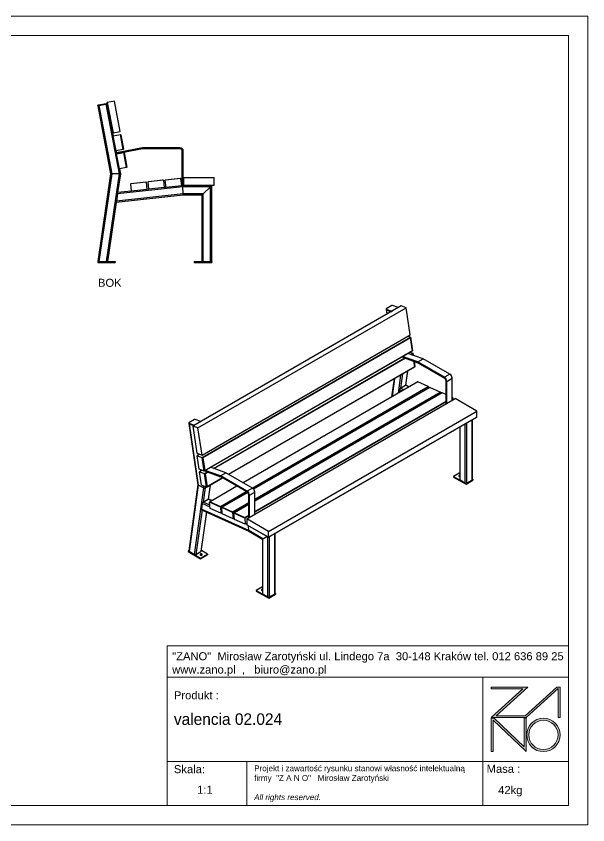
# Model space of a CAD drawing. Header units: millimetres. Extents: x 1691 to 7631, y -3615 to 585.
# Drawn here: x 4661 to 7631, y -3615 to 585 of the extents above; entities that cross this region are included whole.
import ezdxf

# ---------------------------------------------------------------- set-up
doc = ezdxf.new("R2010")
doc.units = ezdxf.units.MM
doc.layers.add('tabelka', color=155, linetype='Continuous')
doc.layers.add('WYMIAR', color=96, linetype='Continuous')

# ---------------------------------------------------------------- blocks, each defined once
blk = doc.blocks.new('zano')
at = {"layer": 'Defpoints', "lineweight": 5}
for points in [[(6270.2, 3716.2), (6270.2, 3707.4), (6434.8, 3707.4), (6270.2, 3558.4), (6452.4, 3558.4), (6617.9, 3708.2), (6617.9, 3558.4), (6628.6, 3558.4), (6628.6, 3716.2), (6610.7, 3716.2), (6446.1, 3567.2), (6295.4, 3567.2), (6459.9, 3716.2), (6270.2, 3716.2), (6270.2, 3707.4)], [(6270.2, 3554.4), (6286.2, 3554.4), (6441.7, 3405.6), (6441.7, 3554.4), (6452.4, 3554.4), (6452.4, 3380.5), (6281, 3544.6), (6281, 3380.5), (6270.2, 3380.5)]]:
    blk.add_hatch(color=251, dxfattribs=at).paths.add_polyline_path(points)
h = blk.add_hatch(color=251, dxfattribs=at)
h.paths.add_polyline_path([(6454.7, 3467.4, 1), (6628.6, 3467.4, 1)])
h.paths.add_polyline_path([(6617.9, 3467.4, -1), (6465.4, 3467.4, -1)], flags=16)
at = {"layer": 'Defpoints', "color": 251, "lineweight": 5}
blk.add_lwpolyline([(6434.8, 3707.4), (6270.2, 3558.4), (6452.4, 3558.4), (6617.9, 3708.2), (6617.9, 3558.4), (6628.6, 3558.4), (6628.6, 3716.2), (6610.7, 3716.2), (6446.1, 3567.2), (6295.4, 3567.2), (6459.9, 3716.2), (6270.2, 3716.2), (6270.2, 3707.4), (6432.1, 3707.4)], dxfattribs=at)
for points in [[(6270.2, 3716.2), (6270.2, 3707.4), (6434.8, 3707.4), (6270.2, 3558.4), (6452.4, 3558.4), (6617.9, 3708.2), (6617.9, 3558.4), (6628.6, 3558.4), (6628.6, 3716.2), (6610.7, 3716.2), (6446.1, 3567.2), (6295.4, 3567.2), (6459.9, 3716.2), (6270.2, 3716.2), (6270.2, 3707.4)], [(6270.2, 3554.4), (6286.2, 3554.4), (6441.7, 3405.6), (6441.7, 3554.4), (6452.4, 3554.4), (6452.4, 3380.5), (6281, 3544.6), (6281, 3380.5), (6270.2, 3380.5)]]:
    blk.add_lwpolyline(points, close=True, dxfattribs=at)
for radius in [87, 76.3]:
    blk.add_circle((6541.7, 3467.4), radius, dxfattribs=at)
blk = doc.blocks.new('TABELA')
at = {"layer": 'tabelka', "lineweight": 5}
for p, q in [((4587.4, 3929.4), (6672.4, 3929.4)), ((4587.4, 3767.6), (4587.4, 3929.4)), ((4587.4, 3929.4), (6672.4, 3929.4)), ((6226.5, 3767.6), (6226.5, 3329)), ((4587.4, 3329), (6672.4, 3329)), ((5001.6, 3329), (5001.6, 3100.4)), ((6226.5, 3329), (6226.5, 3100.4))]:
    blk.add_line(p, q, dxfattribs=at)
blk.add_lwpolyline([(4587.4, 3767.6), (6672.4, 3767.6), (6672.4, 3100.4), (4587.4, 3100.4)], close=True, dxfattribs=at)
blk.add_blockref('zano', (0, 0))
at = {"layer": 'tabelka', "lineweight": 5, "attachment_point": 1}
for s, insert, char_height, width in [('{\\fArial|b0|i0|c238|p34;"ZANO"  Mirosław Zarotyński ul. Lindego 7a  30-148 Kraków tel. 012 636 89 25\\Pwww.zano.pl  ,   biuro@zano.pl}', (4613, 3896.9), 41.595, 2040.38), ('{\\fArial|b0|i0|c238|p34;Produkt : }', (4622, 3694.1), 41.595, 265.273), ('{\\fCentury Gothic|b0|i0|c238|p34;valencia 02.024}', (4622, 3579.5), 60, 713.135), ('{\\fArial|b0|i0|c238|p34;Skala: }', (4622, 3310.3), 41.595, 191.675), ('{\\fArial|b0|i0|c238|p34;Masa :}', (6246.7, 3312.2), 41.595, 200.457), ('{\\fArial|b0|i0|c238|p34;1:1}', (4742.5, 3203.5), 41.595, 42.482), ('{\\fArial|b0|i0|c238|p34;42kg}', (6306.7, 3201.8), 41.595, 42.482)]:
    blk.add_mtext(s, dxfattribs=dict(at, insert=insert, char_height=char_height, width=width))
at = {"layer": 'tabelka', "color": 1, "lineweight": 5, "insert": (5038.9, 3308.9), "char_height": 30, "width": 1186.12, "attachment_point": 1}
blk.add_mtext('{\\fArial|b0|i0|c0|p34;Projekt i zawartość rysunku stanowi własność intelektualną firmy \\fArial|b0|i0|c238|p34; "Z A N O"   Mirosław Zarotyński\\fArial|b0|i1|c238|p34;\\P\\PAll rights reserved.}', dxfattribs=at)
blk = doc.blocks.new('izometria')
for p, q in [((-1871.9, 2609), (-2953.7, 1984.4)), ((-1920.3, 2610.4), (-1949.1, 2593.8)), ((-1916.1, 2610.9), (-1920.3, 2610.4)), ((-1887.7, 2600.7), (-1916.1, 2610.9)), ((-1845.5, 2599.5), (-1871.9, 2609)), ((-2927.3, 1975), (-1845.5, 2599.5)), ((-1950.4, 2589.7), (-1946.8, 2565.7)), ((-1949.1, 2593.8), (-1949.1, 2591.8)), ((-1949.1, 2591.8), (-1920.8, 2581.6)), ((-1949.1, 2591.8), (-1948.8, 2589.2)), ((-1948.8, 2589.2), (-1922.5, 2579.8)), ((-1948.6, 2588), (-1923.6, 2579.1)), ((-1948.6, 2588), (-1945.4, 2566.5)), ((-1920.8, 2581.6), (-1918.8, 2581.9)), ((-1920.8, 2581.6), (-1920.7, 2580.8)), ((-1887.7, 2599.8), (-1887.7, 2600.7)), ((-1887.7, 2600.7), (-1887.6, 2599.9)), ((-1824.4, 2459), (-1845.5, 2599.5)), ((-2906.2, 1834.4), (-1824.4, 2459)), ((-2905.6, 1821.8), (-1823.8, 2446.3)), ((-1823.5, 2443.3), (-2902.6, 1820.3)), ((-1837.7, 2451.3), (-1823.8, 2446.3)), ((-1823.5, 2443.3), (-1823.8, 2446.3)), ((-1823.8, 2446.3), (-1813.2, 2376.1)), ((-1813.5, 2376.5), (-1823.5, 2443.3)), ((-1813.2, 2376.1), (-2895.1, 1751.5)), ((-2892.5, 1753.6), (-1813.5, 2376.5)), ((-1757.6, 2334.3), (-1836.6, 2362.6)), ((-1757.3, 2334.3), (-1836.5, 2362.6)), ((-1826.5, 2368.4), (-1811.2, 2362.9)), ((-1821.2, 2357.1), (-1811.2, 2362.9)), ((-1811, 2359.8), (-1817.7, 2355.9)), ((-1813.5, 2376.5), (-1813.2, 2376.1)), ((-1811, 2359.8), (-1811.2, 2362.9)), ((-1811.2, 2362.9), (-1809.8, 2353.1)), ((-1810, 2353.1), (-1811, 2359.8)), ((-2846.5, 1765.3), (-1853.4, 2338.5)), ((-1850, 2337.3), (-2843, 1764)), ((-1868.7, 2344), (-1785.1, 2314)), ((-1785.2, 2314.3), (-1868.5, 2344.1)), ((-1785.5, 2317.7), (-1865, 2346.2)), ((-1785.1, 2318.3), (-1864.2, 2346.6)), ((-1801, 2293.1), (-1805.2, 2321.3)), ((-1805, 2321.2), (-1800.7, 2292.6)), ((-1647.4, 2238), (-1785.5, 2317.7)), ((-1785.2, 2314.3), (-1785.5, 2317.7)), ((-1647.4, 2234.8), (-1785.2, 2314.3)), ((-1785.1, 2318.3), (-1757.6, 2334.3)), ((-1647.1, 2238.7), (-1785.1, 2318.3)), ((-1785.1, 2314.1), (-1647.3, 2234.5)), ((-1619.5, 2254.6), (-1757.6, 2334.3)), ((-1619.3, 2254.6), (-1757.3, 2334.3)), ((-2768.7, 1734.4), (-1801, 2293.1)), ((-1800.7, 2292.6), (-2768.2, 1734.1)), ((-1838.8, 2270.5), (-1865.1, 2255.4)), ((-1838.8, 2270.5), (-1849, 2196.6)), ((-1847.4, 2197.3), (-1837.1, 2271.6)), ((-1838.8, 2270.6), (-1838.8, 2270.5)), ((-1801, 2293.1), (-1800.7, 2292.6)), ((-1908.7, 2230.3), (-1921.7, 2136.2)), ((-1906.2, 2231.7), (-1919.2, 2137.7)), ((-1875, 2249.7), (-1888, 2155.7)), ((-1865.1, 2255.4), (-1875.3, 2181.5)), ((-1865.1, 2255.4), (-1865.1, 2255.4)), ((-1647.4, 2238), (-1647.4, 2234.8)), ((-1646.9, 2237.7), (-1647.4, 2238)), ((-1647.2, 2234.6), (-1647.4, 2234.8)), ((-1647.3, 2234.5), (-1647.1, 2234.4)), ((-1619.5, 2254.6), (-1647.1, 2238.7)), ((-1634.7, 2217.2), (-1607.1, 2233.1)), ((-1617.8, 2253.6), (-1619.3, 2254.6)), ((-1607.1, 2119.2), (-1607.1, 2233.1)), ((-1607, 2119.3), (-1607, 2233.3)), ((-1785.5, 2214.8), (-2693.3, 1690.8)), ((-2645.5, 1663.3), (-1732.1, 2190.6)), ((-1729.1, 2189.1), (-2644.5, 1660.6)), ((-1722.2, 2186.1), (-2638.5, 1657.2)), ((-1875.3, 2181.5), (-1849, 2196.6)), ((-1831.1, 2188.5), (-1849, 2196.6)), ((-1829.4, 2189.5), (-1846.2, 2197.1)), ((-1732.1, 2190.6), (-1785.5, 2214.8)), ((-1732.1, 2190.6), (-1729.1, 2189.1)), ((-1729.1, 2189.1), (-1728.5, 2182.5)), ((-1668.8, 2161.9), (-1722.2, 2186.1)), ((-1638.4, 2219.2), (-1638.4, 2219.1)), ((-1638.4, 2219.1), (-1638.4, 2101.2)), ((-1638.3, 2218.8), (-1638.3, 2219.1)), ((-1638.3, 2218.8), (-1635.4, 2217.2)), ((-1638.3, 2101.3), (-1638.3, 2218.8)), ((-1635.4, 2217.2), (-1635.4, 2217.5)), ((-1635.4, 2102.9), (-1635.4, 2217.2)), ((-1634.7, 2103.3), (-1634.7, 2217.2)), ((-2632.3, 1605.7), (-1668.8, 2161.9)), ((-1665.8, 2160.4), (-2632.3, 1602.4)), ((-1658.9, 2157.4), (-2632.3, 1595.5)), ((-1880.5, 2173.9), (-1882.6, 2158.8)), ((-1867, 2167.8), (-1880.5, 2173.9)), ((-1857.4, 2173.3), (-1875.3, 2181.5)), ((-1668.8, 2161.9), (-1665.8, 2160.4)), ((-1665.8, 2160.4), (-1665.2, 2153.8)), ((-1638.4, 2148.1), (-1658.9, 2157.4)), ((-2673.8, 1503.5), (-1591.9, 2128)), ((-2632.3, 1540.5), (-1638.4, 2114.2)), ((-1638.4, 2111), (-2632.3, 1537.2)), ((-1605.5, 2133.2), (-1607, 2133.9)), ((-1607, 2132.4), (-1605.5, 2133.2)), ((-1602.5, 2131.7), (-1607, 2129.1)), ((-1605.5, 2133.2), (-1602.5, 2131.7)), ((-1602.5, 2131.7), (-1601.7, 2122.4)), ((-1478.8, 2062.7), (-1591.9, 2128)), ((-2560.7, 1438.2), (-1478.8, 2062.7)), ((-1478.8, 2031.7), (-1478.8, 2062.7)), ((-2945.6, 2018.5), (-2974.4, 2001.9)), ((-2941.4, 2019), (-2945.6, 2018.5)), ((-2913, 2008.8), (-2941.4, 2019)), ((-2560.7, 1407.1), (-1478.8, 2031.7)), ((-1481.6, 2030.1), (-2560.7, 1407.1)), ((-1503.5, 1704.3), (-1503.5, 2017.4)), ((-1501.6, 1706.9), (-1501.6, 2018.5)), ((-1478.8, 2031.7), (-1481.6, 2030.1)), ((-2975.7, 1997.8), (-2928.1, 1680.4)), ((-2974.4, 2001.9), (-2974.5, 1999.9)), ((-2974.5, 1999.9), (-2946.1, 1989.7)), ((-2974.5, 1999.9), (-2974.1, 1997.3)), ((-2974.1, 1997.3), (-2947.8, 1987.9)), ((-2973.9, 1996.2), (-2926.2, 1678.2)), ((-2973.9, 1996.2), (-2948.9, 1987.2)), ((-2927.3, 1975), (-2953.7, 1984.4)), ((-2953.7, 1984.4), (-2932.6, 1843.9)), ((-2946.1, 1989.7), (-2944.2, 1990)), ((-2946.1, 1989.7), (-2946, 1988.9)), ((-2906.2, 1834.4), (-2927.3, 1975)), ((-2913, 2007.9), (-2913, 2008.8)), ((-2913, 2008.8), (-2912.9, 2008)), ((-1567, 1980.8), (-1567, 1706.9)), ((-1565.1, 1704.3), (-1565.1, 1981.8)), ((-1538.8, 1689.1), (-1538.8, 1997)), ((-1529.8, 1689.1), (-1529.8, 2002.3)), ((-2932.6, 1843.9), (-2906.2, 1834.4)), ((-2918.7, 1838.9), (-2932, 1831.2)), ((-2921.5, 1761), (-2932, 1831.2)), ((-2932, 1831.2), (-2905.6, 1821.8)), ((-2926.3, 1841.6), (-2925.3, 1835.1)), ((-2895.1, 1751.5), (-2905.6, 1821.8)), ((-2905.6, 1821.8), (-2902.6, 1820.3)), ((-2902.6, 1820.3), (-2892.5, 1753.6)), ((-2782.9, 1742.4), (-2861.9, 1770.7)), ((-2782.6, 1742.4), (-2861.8, 1770.7)), ((-2895.1, 1751.5), (-2921.5, 1761)), ((-2906.2, 1755.5), (-2919.5, 1747.8)), ((-2908.9, 1677.5), (-2919.5, 1747.8)), ((-2919.5, 1747.8), (-2893.1, 1738.3)), ((-2913.7, 1758.2), (-2912.8, 1751.7)), ((-2895.1, 1751.5), (-2892.5, 1753.6)), ((-2894, 1752.1), (-2810.4, 1722.1)), ((-2810.5, 1722.4), (-2893.8, 1752.2)), ((-2893.1, 1738.3), (-2878.7, 1746.6)), ((-2893.1, 1738.3), (-2890, 1736.9)), ((-2882.6, 1668.1), (-2893.1, 1738.3)), ((-2810.8, 1725.8), (-2890.3, 1754.3)), ((-2875.3, 1745.4), (-2890, 1736.9)), ((-2890, 1736.9), (-2880, 1670.1)), ((-2810.5, 1726.5), (-2889.5, 1754.7)), ((-2672.8, 1646.1), (-2810.8, 1725.8)), ((-2810.5, 1722.4), (-2810.8, 1725.8)), ((-2810.5, 1726.5), (-2782.9, 1742.4)), ((-2672.4, 1646.8), (-2810.5, 1726.5)), ((-2672.8, 1642.9), (-2810.5, 1722.4)), ((-2810.4, 1722.2), (-2672.6, 1642.6)), ((-2644.8, 1662.7), (-2782.9, 1742.4)), ((-2644.6, 1662.7), (-2782.6, 1742.4)), ((-1567, 1741.9), (-1599, 1723.4)), ((-1599, 1723.4), (-1534.7, 1686.3)), ((-1599, 1723.4), (-1599, 1720.2)), ((-2928.1, 1680.7), (-2975.7, 1336.7)), ((-2799.6, 1715.9), (-2882.6, 1668.1)), ((-2880, 1670.1), (-2800.1, 1716.2)), ((-1599, 1720.2), (-1534.7, 1683)), ((-1538.8, 1689.1), (-1565.1, 1704.3)), ((-1534.7, 1686.3), (-1498.6, 1707.1)), ((-1534.7, 1683), (-1498.6, 1703.8)), ((-1534.7, 1686.3), (-1534.7, 1683)), ((-1503.5, 1704.3), (-1529.8, 1689.1)), ((-1498.6, 1707.1), (-1501.6, 1708.8)), ((-1498.6, 1707.1), (-1498.6, 1703.8)), ((-2926.2, 1678.2), (-2973.8, 1333.7)), ((-2899.5, 1663.4), (-2947.2, 1318.4)), ((-2899.5, 1663.4), (-2926.2, 1678.2)), ((-2882.6, 1668.1), (-2908.9, 1677.5)), ((-2901.2, 1674.7), (-2899.5, 1663.4)), ((-2890.4, 1663.5), (-2900.6, 1589.6)), ((-2891.6, 1671.3), (-2890.4, 1663.5)), ((-2864.1, 1678.6), (-2890.4, 1663.5)), ((-2882.6, 1668.1), (-2880, 1670.1)), ((-2864.1, 1678.6), (-2874.3, 1604.7)), ((-2872.7, 1605.4), (-2862.4, 1679.7)), ((-2724.7, 1672.7), (-2864.5, 1591.9)), ((-2864.1, 1678.7), (-2864.1, 1678.6)), ((-2811.1, 1567.7), (-2677, 1645.1)), ((-2674.1, 1643.5), (-2811, 1564.5)), ((-2668.9, 1639.6), (-2801.3, 1563.2)), ((-2672.8, 1646.1), (-2672.8, 1642.9)), ((-2672.2, 1645.8), (-2672.8, 1646.1)), ((-2672.5, 1642.7), (-2672.8, 1642.9)), ((-2672.6, 1642.6), (-2672.4, 1642.5)), ((-2644.8, 1662.7), (-2672.4, 1646.8)), ((-2660, 1625.3), (-2632.4, 1641.2)), ((-2643.1, 1661.8), (-2644.6, 1662.7)), ((-2632.4, 1527.4), (-2632.4, 1641.2)), ((-2632.3, 1527.4), (-2632.3, 1641.4)), ((-2900.6, 1589.6), (-2874.3, 1604.7)), ((-2856.4, 1596.6), (-2874.3, 1604.7)), ((-2854.7, 1597.6), (-2871.5, 1605.2)), ((-2663.7, 1627.3), (-2663.7, 1627.2)), ((-2663.7, 1627.2), (-2663.7, 1509.3)), ((-2663.6, 1627), (-2663.6, 1627.2)), ((-2663.6, 1627), (-2660.7, 1625.3)), ((-2663.6, 1509.4), (-2663.6, 1627)), ((-2660.7, 1625.3), (-2660.7, 1625.7)), ((-2660.7, 1511), (-2660.7, 1625.3)), ((-2660, 1511.4), (-2660, 1625.3)), ((-2905.8, 1582), (-2909.8, 1553.3)), ((-2864.9, 1563.4), (-2905.8, 1582)), ((-2865.8, 1573.8), (-2900.6, 1589.6)), ((-2867.2, 1590), (-2864.5, 1591.9)), ((-2811, 1564.5), (-2867.2, 1590)), ((-2864.3, 1557.5), (-2867.2, 1590)), ((-2864.5, 1591.9), (-2811.1, 1567.7)), ((-2808.1, 1532), (-2864.3, 1557.5)), ((-2811, 1564.5), (-2811.1, 1567.7)), ((-2811, 1564.5), (-2808.1, 1532)), ((-2803.9, 1561.3), (-2801.3, 1563.2)), ((-2747.7, 1535.8), (-2803.9, 1561.3)), ((-2801.1, 1528.8), (-2803.9, 1561.3)), ((-2801.3, 1563.2), (-2747.8, 1539)), ((-2747.8, 1539), (-2663.7, 1587.6)), ((-2663.7, 1584.3), (-2747.7, 1535.8)), ((-2663.7, 1577.4), (-2738, 1534.5)), ((-2906.2, 1549.3), (-2938.1, 1318.3)), ((-2883.4, 1538.9), (-2911.8, 1333.5)), ((-2910, 1335.8), (-2882, 1538.3)), ((-2664, 1441.8), (-2909.8, 1553.3)), ((-2908.8, 1550.4), (-2662.4, 1438.7)), ((-2801.7, 1535.7), (-2808.1, 1532)), ((-2801.6, 1534.7), (-2802.6, 1535.2)), ((-2744.8, 1503.3), (-2801.1, 1528.8)), ((-2747.7, 1535.8), (-2747.8, 1539)), ((-2747.7, 1535.8), (-2744.8, 1503.3)), ((-2740.7, 1532.6), (-2738, 1534.5)), ((-2684.4, 1507.1), (-2740.7, 1532.6)), ((-2737.8, 1500.1), (-2740.7, 1532.6)), ((-2738, 1534.5), (-2684.6, 1510.3)), ((-2684.6, 1510.3), (-2663.7, 1522.3)), ((-2663.7, 1519.1), (-2684.4, 1507.1)), ((-2738.4, 1507), (-2744.8, 1503.3)), ((-2738.3, 1506), (-2739.3, 1506.5)), ((-2681.5, 1474.6), (-2737.8, 1500.1)), ((-2684.4, 1507.1), (-2684.6, 1510.3)), ((-2684.4, 1507.1), (-2681.5, 1474.6)), ((-2673.8, 1479.1), (-2681.5, 1474.6)), ((-2673.8, 1476.8), (-2676, 1477.8)), ((-2560.7, 1438.2), (-2673.8, 1503.5)), ((-2673.8, 1503.5), (-2673.8, 1472.4)), ((-2673.8, 1472.4), (-2560.7, 1407.1)), ((-2671, 1470.8), (-2673.8, 1472.4)), ((-2560.7, 1407.1), (-2671, 1470.8)), ((-2664, 1441.8), (-2665.2, 1467.5)), ((-2590.4, 1399.3), (-2664, 1441.8)), ((-2662.5, 1438.8), (-2592.3, 1398.2)), ((-2560.7, 1407.1), (-2560.7, 1438.2)), ((-2592.3, 1398.2), (-2592.3, 1115)), ((-2590.4, 1399.3), (-2568.8, 1411.8)), ((-2590.4, 1112.4), (-2590.4, 1399.3)), ((-2564.1, 1097.2), (-2564.1, 1409.1)), ((-2560.7, 1407.1), (-2560.7, 1407.1)), ((-2555.1, 1097.2), (-2555.1, 1410.4)), ((-2528.8, 1112.4), (-2528.8, 1425.5)), ((-2526.9, 1115), (-2526.9, 1426.6)), ((-2975.5, 1338), (-2978.7, 1336.1)), ((-2978.7, 1336.1), (-2978.7, 1332.9)), ((-2978.7, 1336.1), (-2914.4, 1299)), ((-2978.7, 1332.9), (-2914.4, 1295.7)), ((-2947.2, 1318.4), (-2973.8, 1333.7)), ((-2938.1, 1318.3), (-2911.8, 1333.5)), ((-2914.4, 1299), (-2878.3, 1319.8)), ((-2914.4, 1295.7), (-2878.3, 1316.5)), ((-2878.3, 1319.8), (-2909.7, 1337.9)), ((-2878.3, 1319.8), (-2878.3, 1316.5)), ((-2914.4, 1299), (-2914.4, 1295.7)), ((-2592.3, 1150), (-2624.3, 1131.5)), ((-2624.3, 1131.5), (-2624.3, 1128.3)), ((-2624.3, 1131.5), (-2560, 1094.4)), ((-2624.3, 1128.3), (-2560, 1091.1)), ((-2564.1, 1097.2), (-2590.4, 1112.4)), ((-2560, 1094.4), (-2523.9, 1115.2)), ((-2560, 1091.1), (-2523.9, 1111.9)), ((-2560, 1094.4), (-2560, 1091.1)), ((-2528.8, 1112.4), (-2555.1, 1097.2)), ((-2523.9, 1115.2), (-2526.9, 1116.9)), ((-2523.9, 1115.2), (-2523.9, 1111.9))]:
    blk.add_line(p, q)
at = {"flags": 128}
for points in [[(-1949.1, 2591.9), (-1949.4, 2591.7), (-1949.9, 2591.1), (-1950.3, 2590.5), (-1950.5, 2589.9), (-1950.3, 2589.4), (-1950, 2588.9), (-1949.4, 2588.4), (-1948.6, 2588)], [(-1647.4, 2234.8), (-1647.4, 2234.7), (-1647.4, 2234.6), (-1647.4, 2234.6), (-1647.3, 2234.5), (-1647.3, 2234.5)], [(-1619.5, 2254.6), (-1619.4, 2254.6), (-1619.4, 2254.6), (-1619.3, 2254.6), (-1619.3, 2254.6), (-1619.3, 2254.6)], [(-2974.5, 2000), (-2974.7, 1999.8), (-2975.3, 1999.2), (-2975.6, 1998.6), (-2975.8, 1998), (-2975.6, 1997.5), (-2975.3, 1997), (-2974.7, 1996.5), (-2973.9, 1996.2)], [(-1567, 1728.9), (-1568.3, 1728.7), (-1569.6, 1728.4), (-1570.7, 1727.9), (-1571.6, 1727.3), (-1572.2, 1726.5), (-1572.3, 1725.7), (-1572.2, 1724.9), (-1571.6, 1724.1), (-1570.7, 1723.4), (-1569.6, 1722.9), (-1568.3, 1722.6), (-1567, 1722.5)], [(-2914.4, 1315.3), (-2913.3, 1314.8), (-2911.9, 1314.5), (-2910.5, 1314.4), (-2909.1, 1314.5), (-2907.8, 1314.8), (-2906.6, 1315.3), (-2905.7, 1316), (-2905.2, 1316.7), (-2905, 1317.6), (-2905.2, 1318.4), (-2905.7, 1319.2), (-2906.6, 1319.8), (-2907.8, 1320.3), (-2909.1, 1320.6), (-2910.5, 1320.7), (-2911.9, 1320.6), (-2913.3, 1320.3), (-2914.4, 1319.8), (-2915.3, 1319.2), (-2915.8, 1318.4), (-2916, 1317.6), (-2915.8, 1316.7), (-2915.3, 1316), (-2914.4, 1315.3)], [(-2592.3, 1137), (-2593.6, 1136.9), (-2594.9, 1136.5), (-2596, 1136), (-2596.9, 1135.4), (-2597.5, 1134.6), (-2597.6, 1133.8), (-2597.5, 1133), (-2596.9, 1132.2), (-2596, 1131.5), (-2594.9, 1131), (-2593.6, 1130.7), (-2592.3, 1130.6)]]:
    blk.add_lwpolyline(points, dxfattribs=at)
for centre, radius, start, end in [((-1647.2, 2234.7), 0.236, 172.2226, 236.5675), ((-1646.7, 2238), 0.769, 122.6116, 177.3825), ((-1658.2, 2217.9), 20, 3.2806, 56.5163), ((-1661.5, 2216.1), 26.8, 2.4872, 57.5129), ((-1661.6, 2216), 26.2, 3.3245, 55.9328), ((-1633.9, 2232), 26.8, 2.4872, 57.5129), ((-1619.4, 2254.4), 0.251, 65.6719, 125.6459), ((-1633.7, 2232.2), 26.6, 20.8361, 52.6118), ((-1607.2, 2233.4), 0.251, 294.353, 354.3243), ((-1607.2, 2233.4), 0.252, 294.3686, 354.2867), ((-1638.2, 2219.1), 0.252, 185.7023, 245.5983), ((-1638.2, 2219.1), 0.237, 183.4615, 247.6023), ((-1635.1, 2217.9), 0.769, 242.6201, 297.3839), ((-1567.2, 1718.7), 6.9, 88.4191, 129.0692), ((-1563.8, 1707.2), 3.22, 185.694, 245.6247), ((-1534.3, 1697.8), 9.84, 242.61, 297.39), ((-1504.8, 1707.2), 3.22, 294.3733, 354.307), ((-2672, 1646.1), 0.768, 122.605, 177.3946), ((-2672.5, 1642.8), 0.248, 173.8604, 234.8891), ((-2672.5, 1642.8), 0.246, 173.6576, 235.0311), ((-2683.5, 1626), 20, 3.2806, 56.5163), ((-2686.8, 1624.2), 26.8, 2.4872, 57.5129), ((-2686.9, 1624.1), 26.2, 3.3245, 55.9328), ((-2659.2, 1640.1), 26.8, 2.4872, 57.5129), ((-2644.7, 1662.4), 0.299, 70.8405, 120.4584), ((-2644.7, 1662.5), 0.251, 65.6881, 125.6219), ((-2659, 1640.3), 26.6, 20.8361, 52.6118), ((-2632.6, 1641.5), 0.252, 294.3837, 354.2971), ((-2632.6, 1641.5), 0.252, 294.3836, 354.2851), ((-2663.5, 1627.2), 0.252, 185.7004, 245.623), ((-2663.5, 1627.2), 0.237, 183.492, 247.5952), ((-2660.4, 1626), 0.769, 242.6079, 297.3905), ((-2910.5, 1309.8), 7.76, 52.5548, 127.4452), ((-2592.5, 1126.8), 6.9, 88.419, 129.0694), ((-2589.1, 1115.3), 3.22, 185.6942, 245.6259), ((-2559.6, 1105.9), 9.84, 242.6096, 297.3905), ((-2530.1, 1115.3), 3.22, 294.3744, 354.3051)]:
    blk.add_arc(centre, radius, start, end)
for centre, major_axis, ratio, start_param, end_param in [((-1785.1, 2317.9), (0.211, 0.455), 0.628629, 0.728724, 2.29952), ((-1785.1, 2317.9), (0.211, 0.455), 0.628629, 0.728724, 2.29952), ((-1784.8, 2314.5), (0.211, 0.455), 0.628629, 2.29952, 3.084999), ((-1784.8, 2314.5), (0.211, 0.455), 0.628629, 2.29952, 3.198186), ((-1757.5, 2333.8), (0.211, 0.455), 0.628629, 6.226592, 7.011909), ((-1757.5, 2333.8), (0.211, 0.455), 0.628629, 0.056593, 0.728724), ((-1843.4, 2273.1), (6.44, 0.04), 0.565427, 5.50141, 5.666138), ((-1843.4, 2273.1), (6.44, 0.04), 0.565427, 5.50141, 5.666138), ((-1869.7, 2257.9), (6.44, 0.04), 0.565427, 5.336682, 5.50141), ((-1869.7, 2257.9), (6.44, 0.04), 0.565427, 5.336682, 5.50141), ((-1849.7, 2191.7), (3.78, 5.28), 0.488311, 0.096559, 0.822446), ((-1876, 2176.5), (3.78, 5.28), 0.488311, 0.822446, 2.393242), ((-2810.4, 1726), (0.211, 0.455), 0.628629, 0.728724, 2.29952), ((-2810.4, 1726), (0.211, 0.455), 0.628629, 0.728724, 2.29952), ((-2810.2, 1722.6), (0.211, 0.455), 0.628629, 2.29952, 3.084999), ((-2810.2, 1722.6), (0.211, 0.455), 0.628629, 2.29952, 3.198186), ((-2782.8, 1741.9), (0.211, 0.455), 0.628629, 6.226592, 7.011909), ((-2782.8, 1741.9), (0.211, 0.455), 0.628629, 0.056593, 0.728724), ((-2921.7, 1680.8), (6.44, 0.04), 0.565427, 3.222962, 3.930613), ((-2921.7, 1680.8), (6.44, 0.04), 0.565427, 3.222962, 3.930613), ((-2895, 1666), (6.44, 0.04), 0.565427, 3.930613, 5.50141), ((-2895, 1666), (6.44, 0.04), 0.565427, 3.930613, 5.50141), ((-2868.7, 1681.2), (6.44, 0.04), 0.565427, 5.50141, 5.666138), ((-2868.7, 1681.2), (6.44, 0.04), 0.565427, 5.50141, 5.666138), ((-2875, 1599.8), (3.78, 5.28), 0.488311, 0.096559, 0.822446), ((-2901.3, 1584.6), (3.78, 5.28), 0.488311, 0.822446, 2.393242), ((-2905.3, 1555.9), (3.78, 5.28), 0.488311, 2.393242, 3.238152), ((-2659.5, 1444.4), (2.93, 5.7), 0.607322, 2.326398, 3.111878), ((-2659.5, 1444.4), (2.93, 5.7), 0.607322, 2.326398, 3.111878), ((-2585.9, 1401.9), (6.4, 3.7), 0.00007, 2.356154, 3.141552), ((-2585.9, 1401.9), (6.4, 3.7), 0.00007, 2.356154, 3.141633), ((-2969.3, 1336.3), (6.43, -0.06), 0.57722, 3.067413, 3.937803), ((-2942.7, 1321), (6.43, -0.06), 0.57722, 3.937803, 5.508599), ((-2916.4, 1336.2), (6.43, -0.06), 0.57722, 5.508599, 6.209006)]:
    blk.add_ellipse(centre, major_axis=major_axis, ratio=ratio, start_param=start_param, end_param=end_param)
for points, knots in [([(-1607.5, 2237.7), (-1607.6, 2238), (-1607.8, 2239), (-1608.2, 2240.3), (-1608.6, 2241.3), (-1608.7, 2241.6)], [0, 0, 0, 0, 0.228929, 0.774884, 1, 1, 1, 1]), ([(-1607, 2233.3), (-1607, 2233.7), (-1607, 2234.7), (-1607.2, 2236.1), (-1607.4, 2237.3), (-1607.5, 2237.7)], [0, 0, 0, 0, 0.250035, 0.724444, 1, 1, 1, 1]), ([(-2632.8, 1645.8), (-2632.9, 1646.1), (-2633.1, 1647.1), (-2633.5, 1648.4), (-2633.9, 1649.4), (-2634, 1649.7)], [0, 0, 0, 0, 0.22893, 0.774884, 1, 1, 1, 1]), ([(-2632.3, 1641.4), (-2632.3, 1641.8), (-2632.3, 1642.8), (-2632.5, 1644.2), (-2632.7, 1645.4), (-2632.8, 1645.8)], [0, 0, 0, 0, 0.250035, 0.724444, 1, 1, 1, 1])]:
    blk.add_open_spline(points, degree=3, knots=knots)
blk = doc.blocks.new('bok')
for p, q in [((2834, 2068.8), (2901.3, 1714.2)), ((2835, 2072.1), (2837.9, 2072.6)), ((2835, 2072.1), (2835.6, 2069.1)), ((2837.9, 2072.6), (2878, 2080.2)), ((2837.9, 2072.6), (2838.5, 2069.7)), ((2840.3, 2070), (2876.8, 2077)), ((2840.3, 2070), (2907.8, 1714.3)), ((2876.8, 2077), (2945.5, 1715.1)), ((2878, 2080.2), (2881, 2080.8)), ((2878, 2080.2), (2878.6, 2077.3)), ((2881, 2080.8), (2881.5, 2077.9)), ((2882.3, 2082.6), (2883.9, 2085)), ((2911.4, 1929.4), (2882.3, 2082.6)), ((2921.2, 2092), (2883.9, 2085)), ((2883.9, 2085), (2913.7, 1927.8)), ((2951, 1934.8), (2921.2, 2092)), ((2913.7, 1927.8), (2951, 1934.8)), ((2911.4, 1929.4), (2913.7, 1927.8)), ((2911.4, 1929.4), (2914.5, 1912.7)), ((2914.5, 1912.7), (2951.9, 1919.7)), ((2929.5, 1834.1), (2914.5, 1912.7)), ((2966.8, 1841.1), (2951.9, 1919.7)), ((2951.9, 1919.7), (2954.2, 1918.1)), ((2954.2, 1918.1), (2968.4, 1843.5)), ((3066, 1849.8), (2931.3, 1824.2)), ((3066, 1849.3), (2931.4, 1823.7)), ((3261.2, 1849.8), (3066, 1849.8)), ((3261.2, 1849.3), (3066, 1849.3)), ((3066.4, 1845.3), (3066, 1849.3)), ((3261.2, 1849.3), (3261.2, 1849.8)), ((3261.2, 1849.3), (3261.2, 1845.3)), ((2966.8, 1841.1), (2929.5, 1834.1)), ((2929.5, 1834.1), (2931.3, 1824.2)), ((2932.2, 1819.8), (2931.4, 1823.7)), ((3066.4, 1845.3), (2932.2, 1819.8)), ((2932.3, 1819.3), (2969.6, 1826.4)), ((2947.2, 1740.7), (2932.3, 1819.3)), ((2966.8, 1841.1), (2968.4, 1843.5)), ((3066.5, 1844.8), (2969.6, 1826.4)), ((2984.5, 1747.8), (2969.6, 1826.4)), ((2969.6, 1826.4), (2971.9, 1824.8)), ((2971.9, 1824.8), (2986.1, 1750.1)), ((3261.2, 1845.3), (3066.4, 1845.3)), ((3261.2, 1844.8), (3066.5, 1844.8)), ((3261.2, 1844.8), (3261.2, 1845.3)), ((3273.7, 1653.8), (3273.7, 1832.3)), ((3273.7, 1832.3), (3274.2, 1832.3)), ((3274.2, 1653.8), (3274.2, 1832.3)), ((3274.2, 1832.3), (3278.2, 1832.3)), ((3278.2, 1653.8), (3278.2, 1832.3)), ((3278.2, 1832.3), (3278.7, 1832.3)), ((3278.7, 1653.8), (3278.7, 1832.3)), ((2984.5, 1747.8), (2947.2, 1740.7)), ((2947.2, 1740.7), (2952, 1715.2)), ((2984.5, 1747.8), (2986.1, 1750.1)), ((2901.3, 1714.2), (2834, 1258.8)), ((2907.8, 1714.3), (2840.5, 1258.8)), ((2945.5, 1715.1), (2878.1, 1258.8)), ((2945.5, 1715.1), (2907.8, 1714.3)), ((2952, 1715.2), (2937.6, 1617.5)), ((3175.2, 1681.2), (3095.7, 1672.7)), ((3097.5, 1674.9), (3173, 1683)), ((3175.2, 1681.2), (3173, 1683)), ((3175.2, 1681.2), (3179.3, 1643.4)), ((3264.7, 1690.8), (3185.2, 1682.3)), ((3185.2, 1682.3), (3187, 1684.5)), ((3189.2, 1644.5), (3185.2, 1682.3)), ((3187, 1684.5), (3262.5, 1692.6)), ((3264.7, 1690.8), (3262.5, 1692.6)), ((3264.7, 1690.8), (3268.8, 1653)), ((3279.7, 1693.8), (3279.7, 1655.8)), ((3439.7, 1693.8), (3279.7, 1693.8)), ((3439.7, 1655.8), (3439.7, 1693.8)), ((3276.6, 1647.4), (2936.6, 1611)), ((3085.8, 1671.6), (3006.2, 1663.1)), ((3006.2, 1663.1), (3008, 1665.3)), ((3010.3, 1625.3), (3006.2, 1663.1)), ((3008, 1665.3), (3083.6, 1673.4)), ((3085.8, 1671.6), (3083.6, 1673.4)), ((3085.8, 1671.6), (3089.8, 1633.8)), ((3095.7, 1672.7), (3097.5, 1674.9)), ((3099.7, 1634.9), (3095.7, 1672.7)), ((3179.3, 1643.4), (3099.7, 1634.9)), ((3189.2, 1644.5), (3179.3, 1643.4)), ((3268.8, 1653), (3189.2, 1644.5)), ((3276.2, 1653.8), (3268.8, 1653)), ((3274.2, 1653.8), (3273.7, 1653.8)), ((3278.2, 1653.8), (3274.2, 1653.8)), ((3419.8, 1647.4), (3276.6, 1647.4)), ((3278.5, 1610.2), (3276.6, 1647.4)), ((3278.7, 1653.8), (3278.2, 1653.8)), ((3281.7, 1653.8), (3278.7, 1653.8)), ((3279.7, 1655.8), (3439.7, 1655.8)), ((3281.7, 1653.8), (3279.7, 1655.8)), ((3437.7, 1653.8), (3281.7, 1653.8)), ((3382.6, 1610.2), (3419.8, 1647.4)), ((3419.8, 1258.8), (3419.8, 1647.4)), ((3426.2, 1258.8), (3426.2, 1653.8)), ((3437.7, 1653.8), (3439.7, 1655.8)), ((3278.9, 1603.8), (2930, 1566.4)), ((2936.6, 1611), (2931, 1573)), ((3278.5, 1610.2), (2931, 1573)), ((3010.3, 1625.3), (2937.6, 1617.5)), ((3089.8, 1633.8), (3010.3, 1625.3)), ((3099.7, 1634.9), (3089.8, 1633.8)), ((3382.6, 1610.2), (3278.5, 1610.2)), ((3376.2, 1603.8), (3278.9, 1603.8)), ((3376.2, 1258.8), (3376.2, 1603.8)), ((3382.6, 1258.8), (3382.6, 1610.2)), ((2930, 1566.4), (2884.5, 1258.8)), ((2834, 1258.8), (2834, 1254.8)), ((2834, 1258.8), (2925, 1258.8)), ((2834, 1254.8), (2925, 1254.8)), ((2925, 1258.8), (2925, 1254.8)), ((3335.2, 1258.8), (3426.2, 1258.8)), ((3335.2, 1258.8), (3335.2, 1254.8)), ((3335.2, 1254.8), (3426.2, 1254.8)), ((3426.2, 1258.8), (3426.2, 1254.8))]:
    blk.add_line(p, q)
at = {"flags": 128}
for points in [[(2834, 2068.8), (2834.1, 2068.8), (2834.5, 2068.9), (2835, 2069), (2835.8, 2069.2), (2836.8, 2069.4), (2837.9, 2069.6), (2839.1, 2069.8), (2840.3, 2070)], [(2876.8, 2077), (2878.1, 2077.2), (2879.2, 2077.4), (2880.3, 2077.6), (2881.3, 2077.8), (2882.1, 2077.9), (2882.6, 2078.1), (2883, 2078.1), (2883.1, 2078.1)], [(3066, 1849.3), (3066, 1849.4), (3066, 1849.5), (3066, 1849.6), (3066, 1849.7), (3066, 1849.7), (3066, 1849.8), (3066, 1849.8), (3066, 1849.8)], [(3066, 1849.8), (3066, 1849.8), (3066, 1849.8), (3066, 1849.7), (3066, 1849.7), (3066, 1849.6), (3066, 1849.5), (3066, 1849.5), (3066, 1849.4), (3066, 1849.3)], [(2931.4, 1823.7), (2931.4, 1823.8), (2931.4, 1823.9), (2931.4, 1824), (2931.4, 1824.1), (2931.3, 1824.1), (2931.3, 1824.2), (2931.3, 1824.2), (2931.3, 1824.2)], [(2932.3, 1819.3), (2932.3, 1819.3), (2932.3, 1819.4), (2932.2, 1819.4), (2932.2, 1819.5), (2932.2, 1819.5), (2932.2, 1819.6), (2932.2, 1819.7), (2932.2, 1819.8)], [(3066.5, 1844.8), (3066.5, 1844.8), (3066.4, 1844.8), (3066.4, 1844.9), (3066.4, 1844.9), (3066.4, 1845), (3066.4, 1845), (3066.4, 1845.1), (3066.4, 1845.2), (3066.4, 1845.3)], [(3066.4, 1845.3), (3066.4, 1845.2), (3066.4, 1845.1), (3066.4, 1845), (3066.4, 1845), (3066.4, 1844.9), (3066.4, 1844.9), (3066.4, 1844.8), (3066.5, 1844.8), (3066.5, 1844.8)], [(2907.8, 1714.3), (2906.6, 1714.3), (2905.3, 1714.3), (2904.2, 1714.3), (2903.2, 1714.2), (2902.4, 1714.2), (2901.8, 1714.2), (2901.5, 1714.2), (2901.3, 1714.2)], [(2901.3, 1714.2), (2901.5, 1714.2), (2901.8, 1714.2), (2902.4, 1714.2), (2903.2, 1714.2), (2904.2, 1714.3), (2905.3, 1714.3), (2906.6, 1714.3), (2907.8, 1714.3)], [(2952, 1715.2), (2951.9, 1715.2), (2951.6, 1715.2), (2951.2, 1715.2), (2950.5, 1715.2), (2949.7, 1715.2), (2948.8, 1715.2), (2947.8, 1715.1), (2946.7, 1715.1), (2945.5, 1715.1)], [(2945.5, 1715.1), (2946.7, 1715.1), (2947.8, 1715.1), (2948.8, 1715.2), (2949.7, 1715.2), (2950.5, 1715.2), (2951.2, 1715.2), (2951.6, 1715.2), (2951.9, 1715.2), (2952, 1715.2)], [(3276.6, 1647.4), (3276.5, 1648.7), (3276.4, 1649.9), (3276.4, 1651), (3276.3, 1651.9), (3276.3, 1652.7), (3276.2, 1653.3), (3276.2, 1653.7), (3276.2, 1653.8)], [(3276.2, 1653.8), (3276.2, 1653.7), (3276.2, 1653.4), (3276.3, 1653), (3276.3, 1652.3), (3276.3, 1651.5), (3276.4, 1650.6), (3276.4, 1649.6), (3276.5, 1648.5), (3276.6, 1647.4)], [(3419.8, 1647.4), (3421.1, 1648.7), (3422.3, 1649.9), (3423.4, 1651), (3424.3, 1651.9), (3425.1, 1652.7), (3425.7, 1653.3), (3426.1, 1653.7), (3426.2, 1653.8)], [(3426.2, 1653.8), (3426.1, 1653.7), (3425.8, 1653.4), (3425.4, 1653), (3424.7, 1652.3), (3423.9, 1651.5), (3423, 1650.6), (3422, 1649.6), (3420.9, 1648.5), (3419.8, 1647.4)], [(2936.6, 1611), (2936.8, 1612.1), (2936.9, 1613.2), (2937.1, 1614.2), (2937.2, 1615.2), (2937.3, 1616), (2937.4, 1616.6), (2937.5, 1617.1), (2937.6, 1617.4), (2937.6, 1617.5)], [(3278.9, 1603.8), (3278.9, 1603.9), (3278.9, 1604.2), (3278.8, 1604.7), (3278.8, 1605.3), (3278.8, 1606.1), (3278.7, 1607), (3278.7, 1608), (3278.6, 1609.1), (3278.5, 1610.2)], [(3278.5, 1610.2), (3278.6, 1609), (3278.7, 1607.8), (3278.7, 1606.7), (3278.8, 1605.7), (3278.8, 1604.9), (3278.9, 1604.3), (3278.9, 1603.9), (3278.9, 1603.8)], [(3376.2, 1603.8), (3376.3, 1603.9), (3376.6, 1604.2), (3377.1, 1604.7), (3377.7, 1605.3), (3378.5, 1606.1), (3379.4, 1607), (3380.4, 1608), (3381.5, 1609.1), (3382.6, 1610.2)], [(3382.6, 1610.2), (3381.4, 1609), (3380.2, 1607.8), (3379.1, 1606.7), (3378.1, 1605.7), (3377.3, 1604.9), (3376.7, 1604.3), (3376.3, 1603.9), (3376.2, 1603.8)], [(2930, 1566.4), (2930, 1566.5), (2930.1, 1566.9), (2930.2, 1567.5), (2930.3, 1568.3), (2930.4, 1569.3), (2930.6, 1570.5), (2930.8, 1571.7), (2931, 1573)]]:
    blk.add_lwpolyline(points, dxfattribs=at)
for radius in [17.5, 17, 13, 12.5]:
    blk.add_arc((3261.2, 1832.3), radius, 0, 90)

msp = doc.modelspace()

# ---------------------------------------------------------------- linework, layer by layer
at = {"layer": 'tabelka', "lineweight": 5}
for points in [[(1691.28, 585.26), (7631.28, 585.26), (7631.28, -3614.74), (1691.28, -3614.74)], [(1791.28, 485.26), (7531.28, 485.26), (7531.28, -3514.74), (1791.28, -3514.74)]]:
    msp.add_lwpolyline(points, close=True, dxfattribs=at)

# ---------------------------------------------------------------- block references
for name, p in [('bok', (2250.8, -1948.41)), ('izometria', (8533.22, -3528.63)), ('TABELA', (858.91, -6615.15))]:
    msp.add_blockref(name, p)

# ---------------------------------------------------------------- texts
at = {"layer": 'WYMIAR', "insert": (5086.41, -778.77), "char_height": 41.5951, "width": 196.5247, "attachment_point": 1}
msp.add_mtext('{\\f@Arial Unicode MS|b0|i0|c238|p34;BOK}', dxfattribs=at)

doc.saveas('drawing.dxf')
